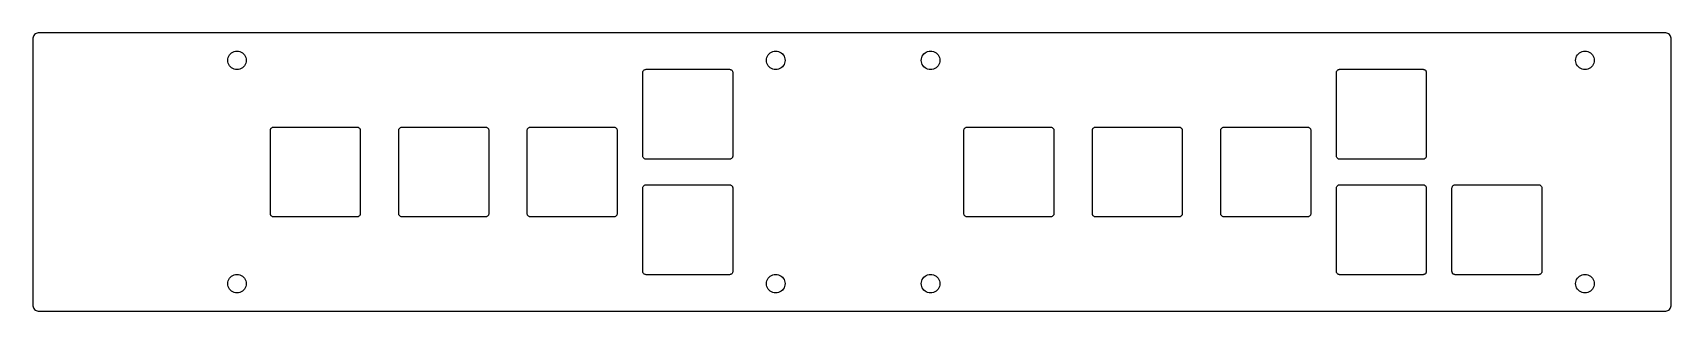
# Model space of a CAD drawing. Header units: metres. Extents: x 0 to 255, y 1 to 44.
import ezdxf

# ---------------------------------------------------------------- set-up
doc = ezdxf.new("R2010")
doc.units = ezdxf.units.M

msp = doc.modelspace()

# ---------------------------------------------------------------- linework, layer by layer
for p, q in [((0.04895, 43.509), (0.01231, 43.3564)), ((0.10899, 43.654), (0.04895, 43.509)), ((0.19098, 43.7878), (0.10899, 43.654)), ((0.29289, 43.9071), (0.19098, 43.7878)), ((0.41222, 44.009), (0.29289, 43.9071)), ((0.546, 44.091), (0.41222, 44.009)), ((0.69098, 44.151), (0.546, 44.091)), ((0.84357, 44.1877), (0.69098, 44.151)), ((1, 44.2), (0.84357, 44.1877)), ((254.14, 44.2), (1, 44.2)), ((254.296, 44.1877), (254.14, 44.2)), ((254.449, 44.151), (254.296, 44.1877)), ((254.594, 44.091), (254.449, 44.151)), ((254.728, 44.009), (254.594, 44.091)), ((254.847, 43.9071), (254.728, 44.009)), ((254.949, 43.7878), (254.847, 43.9071)), ((255.031, 43.654), (254.949, 43.7878)), ((255.091, 43.509), (255.031, 43.654)), ((255.128, 43.3564), (255.091, 43.509)), ((0.01231, 43.3564), (0, 43.2)), ((0, 43.2), (0, 1.79999)), ((30.6269, 40.7523), (30.7747, 40.9253)), ((30.7747, 40.9253), (30.9477, 41.0731)), ((30.9477, 41.0731), (31.1417, 41.192)), ((31.1417, 41.192), (31.3519, 41.279)), ((31.3519, 41.279), (31.5732, 41.3321)), ((31.5732, 41.3321), (31.8, 41.35)), ((31.8, 41.35), (32.0268, 41.3321)), ((32.0268, 41.3321), (32.2481, 41.279)), ((32.2481, 41.279), (32.4583, 41.192)), ((32.4583, 41.192), (32.6523, 41.0731)), ((32.6523, 41.0731), (32.8253, 40.9253)), ((32.8253, 40.9253), (32.9731, 40.7523)), ((114.527, 40.7523), (114.675, 40.9253)), ((114.675, 40.9253), (114.848, 41.0731)), ((114.848, 41.0731), (115.042, 41.192)), ((115.042, 41.192), (115.252, 41.279)), ((115.252, 41.279), (115.473, 41.3321)), ((115.473, 41.3321), (115.7, 41.35)), ((115.7, 41.35), (115.927, 41.3321)), ((115.927, 41.3321), (116.148, 41.279)), ((116.148, 41.279), (116.358, 41.192)), ((116.358, 41.192), (116.552, 41.0731)), ((116.552, 41.0731), (116.725, 40.9253)), ((116.725, 40.9253), (116.873, 40.7523)), ((138.627, 40.7523), (138.775, 40.9253)), ((138.775, 40.9253), (138.948, 41.0731)), ((138.948, 41.0731), (139.142, 41.192)), ((139.142, 41.192), (139.352, 41.279)), ((139.352, 41.279), (139.573, 41.3321)), ((139.573, 41.3321), (139.8, 41.35)), ((139.8, 41.35), (140.027, 41.3321)), ((140.027, 41.3321), (140.248, 41.279)), ((140.248, 41.279), (140.458, 41.192)), ((140.458, 41.192), (140.652, 41.0731)), ((140.652, 41.0731), (140.825, 40.9253)), ((140.825, 40.9253), (140.973, 40.7523)), ((240.527, 40.7523), (240.675, 40.9253)), ((240.675, 40.9253), (240.848, 41.0731)), ((240.848, 41.0731), (241.042, 41.192)), ((241.042, 41.192), (241.252, 41.279)), ((241.252, 41.279), (241.473, 41.3321)), ((241.473, 41.3321), (241.7, 41.35)), ((241.7, 41.35), (241.927, 41.3321)), ((241.927, 41.3321), (242.148, 41.279)), ((242.148, 41.279), (242.358, 41.192)), ((242.358, 41.192), (242.552, 41.0731)), ((242.552, 41.0731), (242.725, 40.9253)), ((242.725, 40.9253), (242.873, 40.7523)), ((255.14, 43.2), (255.128, 43.3564)), ((255.14, 1.79999), (255.14, 43.2)), ((30.35, 39.9), (30.3678, 40.1268)), ((30.3678, 39.6732), (30.35, 39.9)), ((30.3678, 40.1268), (30.421, 40.3481)), ((30.421, 39.4519), (30.3678, 39.6732)), ((30.421, 40.3481), (30.508, 40.5583)), ((30.508, 39.2417), (30.421, 39.4519)), ((30.508, 40.5583), (30.6269, 40.7523)), ((30.6269, 39.0477), (30.508, 39.2417)), ((30.7747, 38.8747), (30.6269, 39.0477)), ((30.9477, 38.7269), (30.7747, 38.8747)), ((31.1417, 38.608), (30.9477, 38.7269)), ((31.3519, 38.521), (31.1417, 38.608)), ((31.5732, 38.4678), (31.3519, 38.521)), ((31.8, 38.45), (31.5732, 38.4678)), ((32.0268, 38.4678), (31.8, 38.45)), ((32.2481, 38.521), (32.0268, 38.4678)), ((32.4583, 38.608), (32.2481, 38.521)), ((32.6523, 38.7269), (32.4583, 38.608)), ((32.8253, 38.8747), (32.6523, 38.7269)), ((32.9731, 39.0477), (32.8253, 38.8747)), ((32.9731, 40.7523), (33.0919, 40.5583)), ((33.0919, 39.2417), (32.9731, 39.0477)), ((33.0919, 40.5583), (33.179, 40.3481)), ((33.179, 39.4519), (33.0919, 39.2417)), ((33.179, 40.3481), (33.2321, 40.1268)), ((33.2321, 39.6732), (33.179, 39.4519)), ((33.2321, 40.1268), (33.25, 39.9)), ((33.25, 39.9), (33.2321, 39.6732)), ((95.0545, 38.227), (95.0955, 38.2939)), ((95.0955, 38.2939), (95.1465, 38.3535)), ((95.1465, 38.3535), (95.2061, 38.4045)), ((95.2061, 38.4045), (95.273, 38.4455)), ((95.273, 38.4455), (95.3455, 38.4755)), ((95.3455, 38.4755), (95.4218, 38.4939)), ((95.4218, 38.4939), (95.5, 38.5)), ((95.5, 38.5), (108.5, 38.5)), ((108.5, 38.5), (108.578, 38.4939)), ((108.578, 38.4939), (108.655, 38.4755)), ((108.655, 38.4755), (108.727, 38.4455)), ((108.727, 38.4455), (108.794, 38.4045)), ((108.794, 38.4045), (108.854, 38.3535)), ((108.854, 38.3535), (108.905, 38.2939)), ((108.905, 38.2939), (108.946, 38.227)), ((114.25, 39.9), (114.268, 40.1268)), ((114.268, 39.6732), (114.25, 39.9)), ((114.268, 40.1268), (114.321, 40.3481)), ((114.321, 39.4519), (114.268, 39.6732)), ((114.321, 40.3481), (114.408, 40.5583)), ((114.408, 39.2417), (114.321, 39.4519)), ((114.408, 40.5583), (114.527, 40.7523)), ((114.527, 39.0477), (114.408, 39.2417)), ((114.675, 38.8747), (114.527, 39.0477)), ((114.848, 38.7269), (114.675, 38.8747)), ((115.042, 38.608), (114.848, 38.7269)), ((115.252, 38.521), (115.042, 38.608)), ((115.473, 38.4678), (115.252, 38.521)), ((115.7, 38.45), (115.473, 38.4678)), ((115.927, 38.4678), (115.7, 38.45)), ((116.148, 38.521), (115.927, 38.4678)), ((116.358, 38.608), (116.148, 38.521)), ((116.552, 38.7269), (116.358, 38.608)), ((116.725, 38.8747), (116.552, 38.7269)), ((116.873, 39.0477), (116.725, 38.8747)), ((116.873, 40.7523), (116.992, 40.5583)), ((116.992, 39.2417), (116.873, 39.0477)), ((116.992, 40.5583), (117.079, 40.3481)), ((117.079, 39.4519), (116.992, 39.2417)), ((117.079, 40.3481), (117.132, 40.1268)), ((117.132, 39.6732), (117.079, 39.4519)), ((117.132, 40.1268), (117.15, 39.9)), ((117.15, 39.9), (117.132, 39.6732)), ((138.35, 39.9), (138.368, 40.1268)), ((138.368, 39.6732), (138.35, 39.9)), ((138.368, 40.1268), (138.421, 40.3481)), ((138.421, 39.4519), (138.368, 39.6732)), ((138.421, 40.3481), (138.508, 40.5583)), ((138.508, 39.2417), (138.421, 39.4519)), ((138.508, 40.5583), (138.627, 40.7523)), ((138.627, 39.0477), (138.508, 39.2417)), ((138.775, 38.8747), (138.627, 39.0477)), ((138.948, 38.7269), (138.775, 38.8747)), ((139.142, 38.608), (138.948, 38.7269)), ((139.352, 38.521), (139.142, 38.608)), ((139.573, 38.4678), (139.352, 38.521)), ((139.8, 38.45), (139.573, 38.4678)), ((140.027, 38.4678), (139.8, 38.45)), ((140.248, 38.521), (140.027, 38.4678)), ((140.458, 38.608), (140.248, 38.521)), ((140.652, 38.7269), (140.458, 38.608)), ((140.825, 38.8747), (140.652, 38.7269)), ((140.973, 39.0477), (140.825, 38.8747)), ((140.973, 40.7523), (141.092, 40.5583)), ((141.092, 39.2417), (140.973, 39.0477)), ((141.092, 40.5583), (141.179, 40.3481)), ((141.179, 39.4519), (141.092, 39.2417)), ((141.179, 40.3481), (141.232, 40.1268)), ((141.232, 39.6732), (141.179, 39.4519)), ((141.232, 40.1268), (141.25, 39.9)), ((141.25, 39.9), (141.232, 39.6732)), ((203.054, 38.227), (203.095, 38.2939)), ((203.095, 38.2939), (203.146, 38.3535)), ((203.146, 38.3535), (203.206, 38.4045)), ((203.206, 38.4045), (203.273, 38.4455)), ((203.273, 38.4455), (203.345, 38.4755)), ((203.345, 38.4755), (203.422, 38.4939)), ((203.422, 38.4939), (203.5, 38.5)), ((203.5, 38.5), (216.5, 38.5)), ((216.5, 38.5), (216.578, 38.4939)), ((216.578, 38.4939), (216.655, 38.4755)), ((216.655, 38.4755), (216.727, 38.4455)), ((216.727, 38.4455), (216.794, 38.4045)), ((216.794, 38.4045), (216.854, 38.3535)), ((216.854, 38.3535), (216.905, 38.2939)), ((216.905, 38.2939), (216.946, 38.227)), ((240.25, 39.9), (240.268, 40.1268)), ((240.268, 39.6732), (240.25, 39.9)), ((240.268, 40.1268), (240.321, 40.3481)), ((240.321, 39.4519), (240.268, 39.6732)), ((240.321, 40.3481), (240.408, 40.5583)), ((240.408, 39.2417), (240.321, 39.4519)), ((240.408, 40.5583), (240.527, 40.7523)), ((240.527, 39.0477), (240.408, 39.2417)), ((240.675, 38.8747), (240.527, 39.0477)), ((240.848, 38.7269), (240.675, 38.8747)), ((241.042, 38.608), (240.848, 38.7269)), ((241.252, 38.521), (241.042, 38.608)), ((241.473, 38.4678), (241.252, 38.521)), ((241.7, 38.45), (241.473, 38.4678)), ((241.927, 38.4678), (241.7, 38.45)), ((242.148, 38.521), (241.927, 38.4678)), ((242.358, 38.608), (242.148, 38.521)), ((242.552, 38.7269), (242.358, 38.608)), ((242.725, 38.8747), (242.552, 38.7269)), ((242.873, 39.0477), (242.725, 38.8747)), ((242.873, 40.7523), (242.992, 40.5583)), ((242.992, 39.2417), (242.873, 39.0477)), ((242.992, 40.5583), (243.079, 40.3481)), ((243.079, 39.4519), (242.992, 39.2417)), ((243.079, 40.3481), (243.132, 40.1268)), ((243.132, 39.6732), (243.079, 39.4519)), ((243.132, 40.1268), (243.15, 39.9)), ((243.15, 39.9), (243.132, 39.6732)), ((95, 38), (95.0061, 38.0782)), ((95, 25), (95, 38)), ((95.0061, 38.0782), (95.0245, 38.1545)), ((95.0245, 38.1545), (95.0545, 38.227)), ((108.946, 38.227), (108.976, 38.1545)), ((108.976, 38.1545), (108.994, 38.0782)), ((108.994, 38.0782), (109, 38)), ((109, 38), (109, 25)), ((203, 38), (203.006, 38.0782)), ((203, 25), (203, 38)), ((203.006, 38.0782), (203.024, 38.1545)), ((203.024, 38.1545), (203.054, 38.227)), ((216.946, 38.227), (216.976, 38.1545)), ((216.976, 38.1545), (216.994, 38.0782)), ((216.994, 38.0782), (217, 38)), ((217, 38), (217, 25)), ((37, 29), (37.0061, 29.0782)), ((37, 16), (37, 29)), ((37.0061, 29.0782), (37.0245, 29.1545)), ((37.0245, 29.1545), (37.0545, 29.227)), ((37.0545, 29.227), (37.0955, 29.2939)), ((37.0955, 29.2939), (37.1465, 29.3535)), ((37.1465, 29.3535), (37.2061, 29.4045)), ((37.2061, 29.4045), (37.273, 29.4455)), ((37.273, 29.4455), (37.3455, 29.4755)), ((37.3455, 29.4755), (37.4218, 29.4939)), ((37.4218, 29.4939), (37.5, 29.5)), ((37.5, 29.5), (50.5, 29.5)), ((50.5, 29.5), (50.5782, 29.4939)), ((50.5782, 29.4939), (50.6545, 29.4755)), ((50.6545, 29.4755), (50.727, 29.4455)), ((50.727, 29.4455), (50.7939, 29.4045)), ((50.7939, 29.4045), (50.8535, 29.3535)), ((50.8535, 29.3535), (50.9045, 29.2939)), ((50.9045, 29.2939), (50.9455, 29.227)), ((50.9455, 29.227), (50.9755, 29.1545)), ((50.9755, 29.1545), (50.9939, 29.0782)), ((50.9939, 29.0782), (51, 29)), ((51, 29), (51, 16)), ((57, 29), (57.0061, 29.0782)), ((57, 16), (57, 29)), ((57.0061, 29.0782), (57.0245, 29.1545)), ((57.0245, 29.1545), (57.0545, 29.227)), ((57.0545, 29.227), (57.0955, 29.2939)), ((57.0955, 29.2939), (57.1465, 29.3535)), ((57.1465, 29.3535), (57.2061, 29.4045)), ((57.2061, 29.4045), (57.273, 29.4455)), ((57.273, 29.4455), (57.3455, 29.4755)), ((57.3455, 29.4755), (57.4218, 29.4939)), ((57.4218, 29.4939), (57.5, 29.5)), ((57.5, 29.5), (70.5, 29.5)), ((70.5, 29.5), (70.5782, 29.4939)), ((70.5782, 29.4939), (70.6545, 29.4755)), ((70.6545, 29.4755), (70.727, 29.4455)), ((70.727, 29.4455), (70.7939, 29.4045)), ((70.7939, 29.4045), (70.8535, 29.3535)), ((70.8535, 29.3535), (70.9045, 29.2939)), ((70.9045, 29.2939), (70.9455, 29.227)), ((70.9455, 29.227), (70.9755, 29.1545)), ((70.9755, 29.1545), (70.9939, 29.0782)), ((70.9939, 29.0782), (71, 29)), ((71, 29), (71, 16)), ((77, 29), (77.0061, 29.0782)), ((77, 16), (77, 29)), ((77.0061, 29.0782), (77.0245, 29.1545)), ((77.0245, 29.1545), (77.0545, 29.227)), ((77.0545, 29.227), (77.0955, 29.2939)), ((77.0955, 29.2939), (77.1465, 29.3535)), ((77.1465, 29.3535), (77.2061, 29.4045)), ((77.2061, 29.4045), (77.273, 29.4455)), ((77.273, 29.4455), (77.3455, 29.4755)), ((77.3455, 29.4755), (77.4218, 29.4939)), ((77.4218, 29.4939), (77.5, 29.5)), ((77.5, 29.5), (90.5, 29.5)), ((90.5, 29.5), (90.5782, 29.4939)), ((90.5782, 29.4939), (90.6545, 29.4755)), ((90.6545, 29.4755), (90.727, 29.4455)), ((90.727, 29.4455), (90.7939, 29.4045)), ((90.7939, 29.4045), (90.8535, 29.3535)), ((90.8535, 29.3535), (90.9045, 29.2939)), ((90.9045, 29.2939), (90.9455, 29.227)), ((90.9455, 29.227), (90.9755, 29.1545)), ((90.9755, 29.1545), (90.9939, 29.0782)), ((90.9939, 29.0782), (91, 29)), ((91, 29), (91, 16)), ((145, 29), (145.006, 29.0782)), ((145, 16), (145, 29)), ((145.006, 29.0782), (145.024, 29.1545)), ((145.024, 29.1545), (145.054, 29.227)), ((145.054, 29.227), (145.095, 29.2939)), ((145.095, 29.2939), (145.146, 29.3535)), ((145.146, 29.3535), (145.206, 29.4045)), ((145.206, 29.4045), (145.273, 29.4455)), ((145.273, 29.4455), (145.345, 29.4755)), ((145.345, 29.4755), (145.422, 29.4939)), ((145.422, 29.4939), (145.5, 29.5)), ((145.5, 29.5), (158.5, 29.5)), ((158.5, 29.5), (158.578, 29.4939)), ((158.578, 29.4939), (158.655, 29.4755)), ((158.655, 29.4755), (158.727, 29.4455)), ((158.727, 29.4455), (158.794, 29.4045)), ((158.794, 29.4045), (158.854, 29.3535)), ((158.854, 29.3535), (158.905, 29.2939)), ((158.905, 29.2939), (158.946, 29.227)), ((158.946, 29.227), (158.976, 29.1545)), ((158.976, 29.1545), (158.994, 29.0782)), ((158.994, 29.0782), (159, 29)), ((159, 29), (159, 16)), ((165, 29), (165.006, 29.0782)), ((165, 16), (165, 29)), ((165.006, 29.0782), (165.024, 29.1545)), ((165.024, 29.1545), (165.054, 29.227)), ((165.054, 29.227), (165.095, 29.2939)), ((165.095, 29.2939), (165.146, 29.3535)), ((165.146, 29.3535), (165.206, 29.4045)), ((165.206, 29.4045), (165.273, 29.4455)), ((165.273, 29.4455), (165.345, 29.4755)), ((165.345, 29.4755), (165.422, 29.4939)), ((165.422, 29.4939), (165.5, 29.5)), ((165.5, 29.5), (178.5, 29.5)), ((178.5, 29.5), (178.578, 29.4939)), ((178.578, 29.4939), (178.655, 29.4755)), ((178.655, 29.4755), (178.727, 29.4455)), ((178.727, 29.4455), (178.794, 29.4045)), ((178.794, 29.4045), (178.854, 29.3535)), ((178.854, 29.3535), (178.905, 29.2939)), ((178.905, 29.2939), (178.946, 29.227)), ((178.946, 29.227), (178.976, 29.1545)), ((178.976, 29.1545), (178.994, 29.0782)), ((178.994, 29.0782), (179, 29)), ((179, 29), (179, 16)), ((185, 29), (185.006, 29.0782)), ((185, 16), (185, 29)), ((185.006, 29.0782), (185.024, 29.1545)), ((185.024, 29.1545), (185.054, 29.227)), ((185.054, 29.227), (185.095, 29.2939)), ((185.095, 29.2939), (185.146, 29.3535)), ((185.146, 29.3535), (185.206, 29.4045)), ((185.206, 29.4045), (185.273, 29.4455)), ((185.273, 29.4455), (185.345, 29.4755)), ((185.345, 29.4755), (185.422, 29.4939)), ((185.422, 29.4939), (185.5, 29.5)), ((185.5, 29.5), (198.5, 29.5)), ((198.5, 29.5), (198.578, 29.4939)), ((198.578, 29.4939), (198.655, 29.4755)), ((198.655, 29.4755), (198.727, 29.4455)), ((198.727, 29.4455), (198.794, 29.4045)), ((198.794, 29.4045), (198.854, 29.3535)), ((198.854, 29.3535), (198.905, 29.2939)), ((198.905, 29.2939), (198.946, 29.227)), ((198.946, 29.227), (198.976, 29.1545)), ((198.976, 29.1545), (198.994, 29.0782)), ((198.994, 29.0782), (199, 29)), ((199, 29), (199, 16)), ((95.0061, 24.9218), (95, 25)), ((95.0245, 24.8455), (95.0061, 24.9218)), ((95.0545, 24.773), (95.0245, 24.8455)), ((95.0955, 24.7061), (95.0545, 24.773)), ((95.1465, 24.6465), (95.0955, 24.7061)), ((95.2061, 24.5955), (95.1465, 24.6465)), ((95.273, 24.5545), (95.2061, 24.5955)), ((95.3455, 24.5245), (95.273, 24.5545)), ((95.4218, 24.5061), (95.3455, 24.5245)), ((95.5, 24.5), (95.4218, 24.5061)), ((108.5, 24.5), (95.5, 24.5)), ((108.578, 24.5061), (108.5, 24.5)), ((108.655, 24.5245), (108.578, 24.5061)), ((108.727, 24.5545), (108.655, 24.5245)), ((108.794, 24.5955), (108.727, 24.5545)), ((108.854, 24.6465), (108.794, 24.5955)), ((108.905, 24.7061), (108.854, 24.6465)), ((108.946, 24.773), (108.905, 24.7061)), ((108.976, 24.8455), (108.946, 24.773)), ((108.994, 24.9218), (108.976, 24.8455)), ((109, 25), (108.994, 24.9218)), ((203.006, 24.9218), (203, 25)), ((203.024, 24.8455), (203.006, 24.9218)), ((203.054, 24.773), (203.024, 24.8455)), ((203.095, 24.7061), (203.054, 24.773)), ((203.146, 24.6465), (203.095, 24.7061)), ((203.206, 24.5955), (203.146, 24.6465)), ((203.273, 24.5545), (203.206, 24.5955)), ((203.345, 24.5245), (203.273, 24.5545)), ((203.422, 24.5061), (203.345, 24.5245)), ((203.5, 24.5), (203.422, 24.5061)), ((216.5, 24.5), (203.5, 24.5)), ((216.578, 24.5061), (216.5, 24.5)), ((216.655, 24.5245), (216.578, 24.5061)), ((216.727, 24.5545), (216.655, 24.5245)), ((216.794, 24.5955), (216.727, 24.5545)), ((216.854, 24.6465), (216.794, 24.5955)), ((216.905, 24.7061), (216.854, 24.6465)), ((216.946, 24.773), (216.905, 24.7061)), ((216.976, 24.8455), (216.946, 24.773)), ((216.994, 24.9218), (216.976, 24.8455)), ((217, 25), (216.994, 24.9218)), ((95.2061, 20.4045), (95.273, 20.4455)), ((95.273, 20.4455), (95.3455, 20.4755)), ((95.3455, 20.4755), (95.4218, 20.4939)), ((95.4218, 20.4939), (95.5, 20.5)), ((95.5, 20.5), (108.5, 20.5)), ((108.5, 20.5), (108.578, 20.4939)), ((108.578, 20.4939), (108.655, 20.4755)), ((108.655, 20.4755), (108.727, 20.4455)), ((108.727, 20.4455), (108.794, 20.4045)), ((203.206, 20.4045), (203.273, 20.4455)), ((203.273, 20.4455), (203.345, 20.4755)), ((203.345, 20.4755), (203.422, 20.4939)), ((203.422, 20.4939), (203.5, 20.5)), ((203.5, 20.5), (216.5, 20.5)), ((216.5, 20.5), (216.578, 20.4939)), ((216.578, 20.4939), (216.655, 20.4755)), ((216.655, 20.4755), (216.727, 20.4455)), ((216.727, 20.4455), (216.794, 20.4045)), ((221.206, 20.4045), (221.273, 20.4455)), ((221.273, 20.4455), (221.345, 20.4755)), ((221.345, 20.4755), (221.422, 20.4939)), ((221.422, 20.4939), (221.5, 20.5)), ((221.5, 20.5), (234.5, 20.5)), ((234.5, 20.5), (234.578, 20.4939)), ((234.578, 20.4939), (234.655, 20.4755)), ((234.655, 20.4755), (234.727, 20.4455)), ((234.727, 20.4455), (234.794, 20.4045)), ((95, 20), (95.0061, 20.0782)), ((95, 7), (95, 20)), ((95.0061, 20.0782), (95.0245, 20.1545)), ((95.0245, 20.1545), (95.0545, 20.227)), ((95.0545, 20.227), (95.0955, 20.2939)), ((95.0955, 20.2939), (95.1465, 20.3535)), ((95.1465, 20.3535), (95.2061, 20.4045)), ((108.794, 20.4045), (108.854, 20.3535)), ((108.854, 20.3535), (108.905, 20.2939)), ((108.905, 20.2939), (108.946, 20.227)), ((108.946, 20.227), (108.976, 20.1545)), ((108.976, 20.1545), (108.994, 20.0782)), ((108.994, 20.0782), (109, 20)), ((109, 20), (109, 7)), ((203, 20), (203.006, 20.0782)), ((203, 7), (203, 20)), ((203.006, 20.0782), (203.024, 20.1545)), ((203.024, 20.1545), (203.054, 20.227)), ((203.054, 20.227), (203.095, 20.2939)), ((203.095, 20.2939), (203.146, 20.3535)), ((203.146, 20.3535), (203.206, 20.4045)), ((216.794, 20.4045), (216.854, 20.3535)), ((216.854, 20.3535), (216.905, 20.2939)), ((216.905, 20.2939), (216.946, 20.227)), ((216.946, 20.227), (216.976, 20.1545)), ((216.976, 20.1545), (216.994, 20.0782)), ((216.994, 20.0782), (217, 20)), ((217, 20), (217, 7)), ((221, 20), (221.006, 20.0782)), ((221, 7), (221, 20)), ((221.006, 20.0782), (221.024, 20.1545)), ((221.024, 20.1545), (221.054, 20.227)), ((221.054, 20.227), (221.095, 20.2939)), ((221.095, 20.2939), (221.146, 20.3535)), ((221.146, 20.3535), (221.206, 20.4045)), ((234.794, 20.4045), (234.854, 20.3535)), ((234.854, 20.3535), (234.905, 20.2939)), ((234.905, 20.2939), (234.946, 20.227)), ((234.946, 20.227), (234.976, 20.1545)), ((234.976, 20.1545), (234.994, 20.0782)), ((234.994, 20.0782), (235, 20)), ((235, 20), (235, 7)), ((37.0061, 15.9218), (37, 16)), ((37.0245, 15.8455), (37.0061, 15.9218)), ((37.0545, 15.773), (37.0245, 15.8455)), ((37.0955, 15.7061), (37.0545, 15.773)), ((37.1465, 15.6465), (37.0955, 15.7061)), ((37.2061, 15.5955), (37.1465, 15.6465)), ((37.273, 15.5545), (37.2061, 15.5955)), ((37.3455, 15.5245), (37.273, 15.5545)), ((37.4218, 15.5061), (37.3455, 15.5245)), ((37.5, 15.5), (37.4218, 15.5061)), ((50.5, 15.5), (37.5, 15.5)), ((50.5782, 15.5061), (50.5, 15.5)), ((50.6545, 15.5245), (50.5782, 15.5061)), ((50.727, 15.5545), (50.6545, 15.5245)), ((50.7939, 15.5955), (50.727, 15.5545)), ((50.8535, 15.6465), (50.7939, 15.5955)), ((50.9045, 15.7061), (50.8535, 15.6465)), ((50.9455, 15.773), (50.9045, 15.7061)), ((50.9755, 15.8455), (50.9455, 15.773)), ((50.9939, 15.9218), (50.9755, 15.8455)), ((51, 16), (50.9939, 15.9218)), ((57.0061, 15.9218), (57, 16)), ((57.0245, 15.8455), (57.0061, 15.9218)), ((57.0545, 15.773), (57.0245, 15.8455)), ((57.0955, 15.7061), (57.0545, 15.773)), ((57.1465, 15.6465), (57.0955, 15.7061)), ((57.2061, 15.5955), (57.1465, 15.6465)), ((57.273, 15.5545), (57.2061, 15.5955)), ((57.3455, 15.5245), (57.273, 15.5545)), ((57.4218, 15.5061), (57.3455, 15.5245)), ((57.5, 15.5), (57.4218, 15.5061)), ((70.5, 15.5), (57.5, 15.5)), ((70.5782, 15.5061), (70.5, 15.5)), ((70.6545, 15.5245), (70.5782, 15.5061)), ((70.727, 15.5545), (70.6545, 15.5245)), ((70.7939, 15.5955), (70.727, 15.5545)), ((70.8535, 15.6465), (70.7939, 15.5955)), ((70.9045, 15.7061), (70.8535, 15.6465)), ((70.9455, 15.773), (70.9045, 15.7061)), ((70.9755, 15.8455), (70.9455, 15.773)), ((70.9939, 15.9218), (70.9755, 15.8455)), ((71, 16), (70.9939, 15.9218)), ((77.0061, 15.9218), (77, 16)), ((77.0245, 15.8455), (77.0061, 15.9218)), ((77.0545, 15.773), (77.0245, 15.8455)), ((77.0955, 15.7061), (77.0545, 15.773)), ((77.1465, 15.6465), (77.0955, 15.7061)), ((77.2061, 15.5955), (77.1465, 15.6465)), ((77.273, 15.5545), (77.2061, 15.5955)), ((77.3455, 15.5245), (77.273, 15.5545)), ((77.4218, 15.5061), (77.3455, 15.5245)), ((77.5, 15.5), (77.4218, 15.5061)), ((90.5, 15.5), (77.5, 15.5)), ((90.5782, 15.5061), (90.5, 15.5)), ((90.6545, 15.5245), (90.5782, 15.5061)), ((90.727, 15.5545), (90.6545, 15.5245)), ((90.7939, 15.5955), (90.727, 15.5545)), ((90.8535, 15.6465), (90.7939, 15.5955)), ((90.9045, 15.7061), (90.8535, 15.6465)), ((90.9455, 15.773), (90.9045, 15.7061)), ((90.9755, 15.8455), (90.9455, 15.773)), ((90.9939, 15.9218), (90.9755, 15.8455)), ((91, 16), (90.9939, 15.9218)), ((145.006, 15.9218), (145, 16)), ((145.024, 15.8455), (145.006, 15.9218)), ((145.054, 15.773), (145.024, 15.8455)), ((145.095, 15.7061), (145.054, 15.773)), ((145.146, 15.6465), (145.095, 15.7061)), ((145.206, 15.5955), (145.146, 15.6465)), ((145.273, 15.5545), (145.206, 15.5955)), ((145.345, 15.5245), (145.273, 15.5545)), ((145.422, 15.5061), (145.345, 15.5245)), ((145.5, 15.5), (145.422, 15.5061)), ((158.5, 15.5), (145.5, 15.5)), ((158.578, 15.5061), (158.5, 15.5)), ((158.655, 15.5245), (158.578, 15.5061)), ((158.727, 15.5545), (158.655, 15.5245)), ((158.794, 15.5955), (158.727, 15.5545)), ((158.854, 15.6465), (158.794, 15.5955)), ((158.905, 15.7061), (158.854, 15.6465)), ((158.946, 15.773), (158.905, 15.7061)), ((158.976, 15.8455), (158.946, 15.773)), ((158.994, 15.9218), (158.976, 15.8455)), ((159, 16), (158.994, 15.9218)), ((165.006, 15.9218), (165, 16)), ((165.024, 15.8455), (165.006, 15.9218)), ((165.054, 15.773), (165.024, 15.8455)), ((165.095, 15.7061), (165.054, 15.773)), ((165.146, 15.6465), (165.095, 15.7061)), ((165.206, 15.5955), (165.146, 15.6465)), ((165.273, 15.5545), (165.206, 15.5955)), ((165.345, 15.5245), (165.273, 15.5545)), ((165.422, 15.5061), (165.345, 15.5245)), ((165.5, 15.5), (165.422, 15.5061)), ((178.5, 15.5), (165.5, 15.5)), ((178.578, 15.5061), (178.5, 15.5)), ((178.655, 15.5245), (178.578, 15.5061)), ((178.727, 15.5545), (178.655, 15.5245)), ((178.794, 15.5955), (178.727, 15.5545)), ((178.854, 15.6465), (178.794, 15.5955)), ((178.905, 15.7061), (178.854, 15.6465)), ((178.946, 15.773), (178.905, 15.7061)), ((178.976, 15.8455), (178.946, 15.773)), ((178.994, 15.9218), (178.976, 15.8455)), ((179, 16), (178.994, 15.9218)), ((185.006, 15.9218), (185, 16)), ((185.024, 15.8455), (185.006, 15.9218)), ((185.054, 15.773), (185.024, 15.8455)), ((185.095, 15.7061), (185.054, 15.773)), ((185.146, 15.6465), (185.095, 15.7061)), ((185.206, 15.5955), (185.146, 15.6465)), ((185.273, 15.5545), (185.206, 15.5955)), ((185.345, 15.5245), (185.273, 15.5545)), ((185.422, 15.5061), (185.345, 15.5245)), ((185.5, 15.5), (185.422, 15.5061)), ((198.5, 15.5), (185.5, 15.5)), ((198.578, 15.5061), (198.5, 15.5)), ((198.655, 15.5245), (198.578, 15.5061)), ((198.727, 15.5545), (198.655, 15.5245)), ((198.794, 15.5955), (198.727, 15.5545)), ((198.854, 15.6465), (198.794, 15.5955)), ((198.905, 15.7061), (198.854, 15.6465)), ((198.946, 15.773), (198.905, 15.7061)), ((198.976, 15.8455), (198.946, 15.773)), ((198.994, 15.9218), (198.976, 15.8455)), ((199, 16), (198.994, 15.9218)), ((30.35, 5.09999), (30.3678, 5.32683)), ((30.3678, 5.32683), (30.421, 5.54807)), ((30.421, 5.54807), (30.508, 5.75829)), ((30.508, 5.75829), (30.6269, 5.95229)), ((30.6269, 5.95229), (30.7747, 6.12529)), ((30.7747, 6.12529), (30.9477, 6.27307)), ((30.9477, 6.27307), (31.1417, 6.39195)), ((31.1417, 6.39195), (31.3519, 6.47902)), ((31.3519, 6.47902), (31.5732, 6.53214)), ((31.5732, 6.53214), (31.8, 6.54999)), ((31.8, 6.54999), (32.0268, 6.53214)), ((32.0268, 6.53214), (32.2481, 6.47902)), ((32.2481, 6.47902), (32.4583, 6.39195)), ((32.4583, 6.39195), (32.6523, 6.27307)), ((32.6523, 6.27307), (32.8253, 6.12529)), ((32.8253, 6.12529), (32.9731, 5.95229)), ((32.9731, 5.95229), (33.0919, 5.75829)), ((33.0919, 5.75829), (33.179, 5.54807)), ((33.179, 5.54807), (33.2321, 5.32683)), ((33.2321, 5.32683), (33.25, 5.09999)), ((95.0061, 6.92178), (95, 7)), ((95.0245, 6.84549), (95.0061, 6.92178)), ((95.0545, 6.77301), (95.0245, 6.84549)), ((95.0955, 6.7061), (95.0545, 6.77301)), ((95.1465, 6.64645), (95.0955, 6.7061)), ((95.2061, 6.59549), (95.1465, 6.64645)), ((95.273, 6.55449), (95.2061, 6.59549)), ((95.3455, 6.52448), (95.273, 6.55449)), ((95.4218, 6.50615), (95.3455, 6.52448)), ((95.5, 6.5), (95.4218, 6.50615)), ((108.5, 6.5), (95.5, 6.5)), ((108.578, 6.50615), (108.5, 6.5)), ((108.655, 6.52448), (108.578, 6.50615)), ((108.727, 6.55449), (108.655, 6.52448)), ((108.794, 6.59549), (108.727, 6.55449)), ((108.854, 6.64645), (108.794, 6.59549)), ((108.905, 6.7061), (108.854, 6.64645)), ((108.946, 6.77301), (108.905, 6.7061)), ((108.976, 6.84549), (108.946, 6.77301)), ((108.994, 6.92178), (108.976, 6.84549)), ((109, 7), (108.994, 6.92178)), ((114.25, 5.09999), (114.268, 5.32683)), ((114.268, 5.32683), (114.321, 5.54807)), ((114.321, 5.54807), (114.408, 5.75829)), ((114.408, 5.75829), (114.527, 5.95229)), ((114.527, 5.95229), (114.675, 6.12529)), ((114.675, 6.12529), (114.848, 6.27307)), ((114.848, 6.27307), (115.042, 6.39195)), ((115.042, 6.39195), (115.252, 6.47902)), ((115.252, 6.47902), (115.473, 6.53214)), ((115.473, 6.53214), (115.7, 6.54999)), ((115.7, 6.54999), (115.927, 6.53214)), ((115.927, 6.53214), (116.148, 6.47902)), ((116.148, 6.47902), (116.358, 6.39195)), ((116.358, 6.39195), (116.552, 6.27307)), ((116.552, 6.27307), (116.725, 6.12529)), ((116.725, 6.12529), (116.873, 5.95229)), ((116.873, 5.95229), (116.992, 5.75829)), ((116.992, 5.75829), (117.079, 5.54807)), ((117.079, 5.54807), (117.132, 5.32683)), ((117.132, 5.32683), (117.15, 5.09999)), ((138.35, 5.09999), (138.368, 5.32683)), ((138.368, 5.32683), (138.421, 5.54807)), ((138.421, 5.54807), (138.508, 5.75829)), ((138.508, 5.75829), (138.627, 5.95229)), ((138.627, 5.95229), (138.775, 6.12529)), ((138.775, 6.12529), (138.948, 6.27307)), ((138.948, 6.27307), (139.142, 6.39195)), ((139.142, 6.39195), (139.352, 6.47902)), ((139.352, 6.47902), (139.573, 6.53214)), ((139.573, 6.53214), (139.8, 6.54999)), ((139.8, 6.54999), (140.027, 6.53214)), ((140.027, 6.53214), (140.248, 6.47902)), ((140.248, 6.47902), (140.458, 6.39195)), ((140.458, 6.39195), (140.652, 6.27307)), ((140.652, 6.27307), (140.825, 6.12529)), ((140.825, 6.12529), (140.973, 5.95229)), ((140.973, 5.95229), (141.092, 5.75829)), ((141.092, 5.75829), (141.179, 5.54807)), ((141.179, 5.54807), (141.232, 5.32683)), ((141.232, 5.32683), (141.25, 5.09999)), ((203.006, 6.92178), (203, 7)), ((203.024, 6.84549), (203.006, 6.92178)), ((203.054, 6.77301), (203.024, 6.84549)), ((203.095, 6.7061), (203.054, 6.77301)), ((203.146, 6.64645), (203.095, 6.7061)), ((203.206, 6.59549), (203.146, 6.64645)), ((203.273, 6.55449), (203.206, 6.59549)), ((203.345, 6.52448), (203.273, 6.55449)), ((203.422, 6.50615), (203.345, 6.52448)), ((203.5, 6.5), (203.422, 6.50615)), ((216.5, 6.5), (203.5, 6.5)), ((216.578, 6.50615), (216.5, 6.5)), ((216.655, 6.52448), (216.578, 6.50615)), ((216.727, 6.55449), (216.655, 6.52448)), ((216.794, 6.59549), (216.727, 6.55449)), ((216.854, 6.64645), (216.794, 6.59549)), ((216.905, 6.7061), (216.854, 6.64645)), ((216.946, 6.77301), (216.905, 6.7061)), ((216.976, 6.84549), (216.946, 6.77301)), ((216.994, 6.92178), (216.976, 6.84549)), ((217, 7), (216.994, 6.92178)), ((221.006, 6.92178), (221, 7)), ((221.024, 6.84549), (221.006, 6.92178)), ((221.054, 6.77301), (221.024, 6.84549)), ((221.095, 6.7061), (221.054, 6.77301)), ((221.146, 6.64645), (221.095, 6.7061)), ((221.206, 6.59549), (221.146, 6.64645)), ((221.273, 6.55449), (221.206, 6.59549)), ((221.345, 6.52448), (221.273, 6.55449)), ((221.422, 6.50615), (221.345, 6.52448)), ((221.5, 6.5), (221.422, 6.50615)), ((234.5, 6.5), (221.5, 6.5)), ((234.578, 6.50615), (234.5, 6.5)), ((234.655, 6.52448), (234.578, 6.50615)), ((234.727, 6.55449), (234.655, 6.52448)), ((234.794, 6.59549), (234.727, 6.55449)), ((234.854, 6.64645), (234.794, 6.59549)), ((234.905, 6.7061), (234.854, 6.64645)), ((234.946, 6.77301), (234.905, 6.7061)), ((234.976, 6.84549), (234.946, 6.77301)), ((234.994, 6.92178), (234.976, 6.84549)), ((235, 7), (234.994, 6.92178)), ((240.25, 5.09999), (240.268, 5.32683)), ((240.268, 5.32683), (240.321, 5.54807)), ((240.321, 5.54807), (240.408, 5.75829)), ((240.408, 5.75829), (240.527, 5.95229)), ((240.527, 5.95229), (240.675, 6.12529)), ((240.675, 6.12529), (240.848, 6.27307)), ((240.848, 6.27307), (241.042, 6.39195)), ((241.042, 6.39195), (241.252, 6.47902)), ((241.252, 6.47902), (241.473, 6.53214)), ((241.473, 6.53214), (241.7, 6.54999)), ((241.7, 6.54999), (241.927, 6.53214)), ((241.927, 6.53214), (242.148, 6.47902)), ((242.148, 6.47902), (242.358, 6.39195)), ((242.358, 6.39195), (242.552, 6.27307)), ((242.552, 6.27307), (242.725, 6.12529)), ((242.725, 6.12529), (242.873, 5.95229)), ((242.873, 5.95229), (242.992, 5.75829)), ((242.992, 5.75829), (243.079, 5.54807)), ((243.079, 5.54807), (243.132, 5.32683)), ((243.132, 5.32683), (243.15, 5.09999)), ((30.3678, 4.87317), (30.35, 5.09999)), ((30.421, 4.65192), (30.3678, 4.87317)), ((30.508, 4.44171), (30.421, 4.65192)), ((30.6269, 4.24771), (30.508, 4.44171)), ((30.7747, 4.07469), (30.6269, 4.24771)), ((30.9477, 3.92691), (30.7747, 4.07469)), ((31.1417, 3.80803), (30.9477, 3.92691)), ((31.3519, 3.72096), (31.1417, 3.80803)), ((31.5732, 3.66785), (31.3519, 3.72096)), ((31.8, 3.64999), (31.5732, 3.66785)), ((32.0268, 3.66785), (31.8, 3.64999)), ((32.2481, 3.72096), (32.0268, 3.66785)), ((32.4583, 3.80803), (32.2481, 3.72096)), ((32.6523, 3.92691), (32.4583, 3.80803)), ((32.8253, 4.07469), (32.6523, 3.92691)), ((32.9731, 4.24771), (32.8253, 4.07469)), ((33.0919, 4.44171), (32.9731, 4.24771)), ((33.179, 4.65192), (33.0919, 4.44171)), ((33.2321, 4.87317), (33.179, 4.65192)), ((33.25, 5.09999), (33.2321, 4.87317)), ((114.268, 4.87317), (114.25, 5.09999)), ((114.321, 4.65192), (114.268, 4.87317)), ((114.408, 4.44171), (114.321, 4.65192)), ((114.527, 4.24771), (114.408, 4.44171)), ((114.675, 4.07469), (114.527, 4.24771)), ((114.848, 3.92691), (114.675, 4.07469)), ((115.042, 3.80803), (114.848, 3.92691)), ((115.252, 3.72096), (115.042, 3.80803)), ((115.473, 3.66785), (115.252, 3.72096)), ((115.7, 3.64999), (115.473, 3.66785)), ((115.927, 3.66785), (115.7, 3.64999)), ((116.148, 3.72096), (115.927, 3.66785)), ((116.358, 3.80803), (116.148, 3.72096)), ((116.552, 3.92691), (116.358, 3.80803)), ((116.725, 4.07469), (116.552, 3.92691)), ((116.873, 4.24771), (116.725, 4.07469)), ((116.992, 4.44171), (116.873, 4.24771)), ((117.079, 4.65192), (116.992, 4.44171)), ((117.132, 4.87317), (117.079, 4.65192)), ((117.15, 5.09999), (117.132, 4.87317)), ((138.368, 4.87317), (138.35, 5.09999)), ((138.421, 4.65192), (138.368, 4.87317)), ((138.508, 4.44171), (138.421, 4.65192)), ((138.627, 4.24771), (138.508, 4.44171)), ((138.775, 4.07469), (138.627, 4.24771)), ((138.948, 3.92691), (138.775, 4.07469)), ((139.142, 3.80803), (138.948, 3.92691)), ((139.352, 3.72096), (139.142, 3.80803)), ((139.573, 3.66785), (139.352, 3.72096)), ((139.8, 3.64999), (139.573, 3.66785)), ((140.027, 3.66785), (139.8, 3.64999)), ((140.248, 3.72096), (140.027, 3.66785)), ((140.458, 3.80803), (140.248, 3.72096)), ((140.652, 3.92691), (140.458, 3.80803)), ((140.825, 4.07469), (140.652, 3.92691)), ((140.973, 4.24771), (140.825, 4.07469)), ((141.092, 4.44171), (140.973, 4.24771)), ((141.179, 4.65192), (141.092, 4.44171)), ((141.232, 4.87317), (141.179, 4.65192)), ((141.25, 5.09999), (141.232, 4.87317)), ((240.268, 4.87317), (240.25, 5.09999)), ((240.321, 4.65192), (240.268, 4.87317)), ((240.408, 4.44171), (240.321, 4.65192)), ((240.527, 4.24771), (240.408, 4.44171)), ((240.675, 4.07469), (240.527, 4.24771)), ((240.848, 3.92691), (240.675, 4.07469)), ((241.042, 3.80803), (240.848, 3.92691)), ((241.252, 3.72096), (241.042, 3.80803)), ((241.473, 3.66785), (241.252, 3.72096)), ((241.7, 3.64999), (241.473, 3.66785)), ((241.927, 3.66785), (241.7, 3.64999)), ((242.148, 3.72096), (241.927, 3.66785)), ((242.358, 3.80803), (242.148, 3.72096)), ((242.552, 3.92691), (242.358, 3.80803)), ((242.725, 4.07469), (242.552, 3.92691)), ((242.873, 4.24771), (242.725, 4.07469)), ((242.992, 4.44171), (242.873, 4.24771)), ((243.079, 4.65192), (242.992, 4.44171)), ((243.132, 4.87317), (243.079, 4.65192)), ((243.15, 5.09999), (243.132, 4.87317)), ((0, 1.79999), (0.01231, 1.64355)), ((0.01231, 1.64355), (0.04895, 1.49097)), ((0.04895, 1.49097), (0.10899, 1.34599)), ((0.10899, 1.34599), (0.19098, 1.2122)), ((0.19098, 1.2122), (0.29289, 1.09288)), ((0.29289, 1.09288), (0.41222, 0.99097)), ((0.41222, 0.99097), (0.546, 0.90898)), ((0.546, 0.90898), (0.69098, 0.84894)), ((0.69098, 0.84894), (0.84357, 0.8123)), ((0.84357, 0.8123), (1, 0.79999)), ((1, 0.79999), (254.14, 0.79999)), ((254.14, 0.79999), (254.296, 0.8123)), ((254.296, 0.8123), (254.449, 0.84894)), ((254.449, 0.84894), (254.594, 0.90898)), ((254.594, 0.90898), (254.728, 0.99097)), ((254.728, 0.99097), (254.847, 1.09288)), ((254.847, 1.09288), (254.949, 1.2122)), ((254.949, 1.2122), (255.031, 1.34599)), ((255.031, 1.34599), (255.091, 1.49097)), ((255.091, 1.49097), (255.128, 1.64355)), ((255.128, 1.64355), (255.14, 1.79999))]:
    msp.add_line(p, q)

doc.saveas('drawing.dxf')
